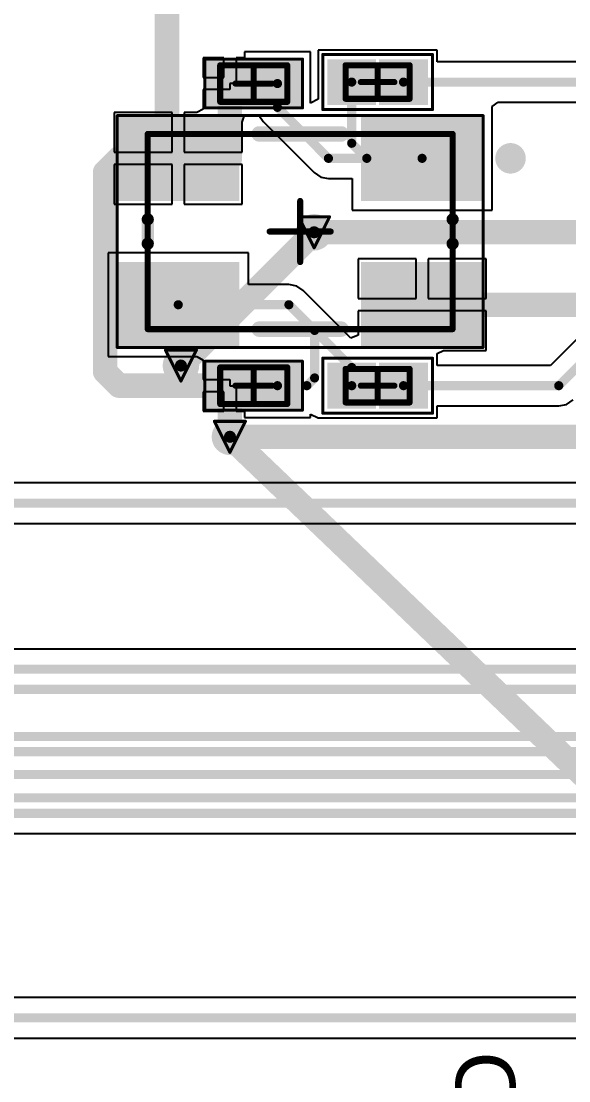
# Model space of a CAD drawing. Header units: millimetres. Extents: x 9.6 to 105, y 7.6 to 66.9.
# Drawn here: x 42.29 to 51.27, y 28.1 to 45.47 of the extents above; entities that cross this region are included whole.
import ezdxf

# ---------------------------------------------------------------- set-up
doc = ezdxf.new("R2010")
doc.units = ezdxf.units.MM
for name, color, linetype in [('BottomLayer', 5, 'Continuous'), ('BottomOverlay', 54, 'Continuous'), ('BottomSolder', 6, 'Continuous'), ('DrillDrawing', 1, 'Continuous'), ('Mechanical13', 56, 'Continuous'), ('Mechanical15', 56, 'Continuous'), ('TopLayer', 1, 'Continuous'), ('TopOverlay', 2, 'Continuous'), ('TopPaste', 8, 'Continuous'), ('TopSolder', 216, 'Continuous'), ('ViaHoleLayer', 16, 'Continuous')]:
    doc.layers.add(name, color=color, linetype=linetype)
doc.styles.add('Arial', font='arial.ttf', dxfattribs={"height": 0.2})

msp = doc.modelspace()

# ---------------------------------------------------------------- hatches: boundary and pattern name
at = {"layer": 'BottomLayer'}
h = msp.add_hatch(color=5, dxfattribs=at)
edge = h.paths.add_edge_path()
edge.add_arc((47.092, 42.012), 0.2, 0, 360)
h = msp.add_hatch(color=5, dxfattribs=at)
edge = h.paths.add_edge_path()
edge.add_arc((44.907, 39.827), 0.2, 0, 360)
h = msp.add_hatch(color=5, dxfattribs=at)
edge = h.paths.add_edge_path()
edge.add_arc((45.711, 38.659), 0.2, 0, 360)
at = {"layer": 'BottomSolder'}
h = msp.add_hatch(color=6, dxfattribs=at)
edge = h.paths.add_edge_path()
edge.add_arc((47.092, 42.012), 0.3, 0, 360)
h = msp.add_hatch(color=6, dxfattribs=at)
edge = h.paths.add_edge_path()
edge.add_arc((44.907, 39.827), 0.3, 0, 360)
h = msp.add_hatch(color=6, dxfattribs=at)
edge = h.paths.add_edge_path()
edge.add_arc((45.711, 38.659), 0.3, 0, 360)
at = {"layer": 'TopLayer'}
for points in [[(45.421, 44.18), (45.421, 44.72), (46.001, 44.72), (46.001, 44.18)], [(46.201, 44.18), (46.201, 44.72), (46.781, 44.72), (46.781, 44.18)], [(47.408, 44.199), (47.408, 44.749), (48.008, 44.749), (48.008, 44.199)], [(48.258, 44.199), (48.258, 44.749), (48.858, 44.749), (48.858, 44.199)], [(43.963, 43.824), (45.763, 43.824), (45.763, 42.624), (43.963, 42.624)], [(47.963, 43.824), (49.763, 43.824), (49.763, 42.624), (47.963, 42.624)], [(43.963, 41.424), (45.763, 41.424), (45.763, 40.224), (43.963, 40.224)], [(47.963, 41.424), (49.763, 41.424), (49.763, 40.224), (47.963, 40.224)], [(46.001, 39.767), (46.001, 39.227), (45.421, 39.227), (45.421, 39.767)], [(46.781, 39.767), (46.781, 39.227), (46.201, 39.227), (46.201, 39.767)], [(47.408, 39.222), (47.408, 39.772), (48.008, 39.772), (48.008, 39.222)], [(48.258, 39.222), (48.258, 39.772), (48.858, 39.772), (48.858, 39.222)]]:
    msp.add_hatch(color=1, dxfattribs=at).paths.add_polyline_path(points)
h = msp.add_hatch(color=1, dxfattribs=at)
edge = h.paths.add_edge_path()
edge.add_arc((47.092, 42.012), 0.2, 0, 360)
h = msp.add_hatch(color=1, dxfattribs=at)
edge = h.paths.add_edge_path()
edge.add_arc((44.907, 39.827), 0.2, 0, 360)
h = msp.add_hatch(color=1, dxfattribs=at)
edge = h.paths.add_edge_path()
edge.add_arc((45.711, 38.659), 0.2, 0, 360)
at = {"layer": 'TopPaste'}
for points in [[(45.471, 44.23), (45.471, 44.67), (45.951, 44.67), (45.951, 44.23)], [(46.251, 44.23), (46.251, 44.67), (46.731, 44.67), (46.731, 44.23)], [(47.458, 44.249), (47.458, 44.699), (47.958, 44.699), (47.958, 44.249)], [(48.308, 44.249), (48.308, 44.699), (48.808, 44.699), (48.808, 44.249)], [(44.013, 43.774), (45.713, 43.774), (45.713, 42.674), (44.013, 42.674)], [(48.013, 43.774), (49.713, 43.774), (49.713, 42.674), (48.013, 42.674)], [(44.013, 41.374), (45.713, 41.374), (45.713, 40.274), (44.013, 40.274)], [(48.013, 41.374), (49.713, 41.374), (49.713, 40.274), (48.013, 40.274)], [(45.951, 39.717), (45.951, 39.277), (45.471, 39.277), (45.471, 39.717)], [(46.731, 39.717), (46.731, 39.277), (46.251, 39.277), (46.251, 39.717)], [(47.458, 39.272), (47.458, 39.722), (47.958, 39.722), (47.958, 39.272)], [(48.308, 39.272), (48.308, 39.722), (48.808, 39.722), (48.808, 39.272)]]:
    msp.add_hatch(color=8, dxfattribs=at).paths.add_polyline_path(points)
at = {"layer": 'TopSolder'}
for points in [[(45.321, 44.08), (45.321, 44.82), (46.101, 44.82), (46.101, 44.08)], [(46.101, 44.08), (46.101, 44.82), (46.881, 44.82), (46.881, 44.08)], [(47.308, 44.099), (47.308, 44.849), (48.108, 44.849), (48.108, 44.099)], [(48.158, 44.099), (48.158, 44.849), (48.958, 44.849), (48.958, 44.099)], [(43.863, 43.924), (45.863, 43.924), (45.863, 42.524), (43.863, 42.524)], [(47.863, 43.924), (49.863, 43.924), (49.863, 42.524), (47.863, 42.524)], [(43.863, 41.524), (45.863, 41.524), (45.863, 40.124), (43.863, 40.124)], [(47.863, 41.524), (49.863, 41.524), (49.863, 40.124), (47.863, 40.124)], [(46.101, 39.867), (46.101, 39.127), (45.321, 39.127), (45.321, 39.867)], [(46.881, 39.867), (46.881, 39.127), (46.101, 39.127), (46.101, 39.867)], [(47.308, 39.122), (47.308, 39.872), (48.108, 39.872), (48.108, 39.122)], [(48.158, 39.122), (48.158, 39.872), (48.958, 39.872), (48.958, 39.122)]]:
    msp.add_hatch(color=216, dxfattribs=at).paths.add_polyline_path(points)
h = msp.add_hatch(color=216, dxfattribs=at)
edge = h.paths.add_edge_path()
edge.add_arc((47.092, 42.012), 0.3, 0, 360)
h = msp.add_hatch(color=216, dxfattribs=at)
edge = h.paths.add_edge_path()
edge.add_arc((44.907, 39.827), 0.3, 0, 360)
h = msp.add_hatch(color=216, dxfattribs=at)
edge = h.paths.add_edge_path()
edge.add_arc((45.711, 38.659), 0.3, 0, 360)
at = {"layer": 'ViaHoleLayer'}
h = msp.add_hatch(color=16, dxfattribs=at)
edge = h.paths.add_edge_path()
edge.add_arc((47.092, 42.012), 0.1, 0, 360)
h = msp.add_hatch(color=16, dxfattribs=at)
edge = h.paths.add_edge_path()
edge.add_arc((44.907, 39.827), 0.1, 0, 360)
h = msp.add_hatch(color=16, dxfattribs=at)
edge = h.paths.add_edge_path()
edge.add_arc((45.711, 38.659), 0.1, 0, 360)

# ---------------------------------------------------------------- linework, layer by layer
at = {"layer": 'BottomLayer'}
for p, q in [((54.884, 37.902), (38.088, 37.902)), ((38.088, 37.24), (55.006, 37.24)), ((53.127, 35.18), (23.978, 35.18)), ((41.769, 32.155), (53.923, 32.155)), ((51.399, 29.465), (32.242, 29.465)), ((32.242, 28.802), (51.537, 28.802))]:
    msp.add_line(p, q, dxfattribs=at)
for points, const_width in [([(44.907, 39.827), (47.092, 42.012)], 0.4), ([(45.711, 38.659), (55.578, 38.659)], 0.4), ([(37.774, 37.571), (55.021, 37.571)], 0.15), ([(23.978, 34.849), (53.264, 34.849)], 0.15), ([(24.384, 34.519), (53.289, 34.519)], 0.15), ([(24.308, 33.747), (53.077, 33.747)], 0.15), ([(31.471, 33.497), (53.359, 33.497)], 0.15), ([(31.928, 33.122), (54.61, 33.122)], 0.15), ([(26.791, 32.741), (66.413, 32.741)], 0.15), ([(41.539, 32.487), (66.777, 32.487)], 0.15), ([(31.928, 29.134), (51.537, 29.134)], 0.15)]:
    msp.add_lwpolyline(points, dxfattribs=dict(at, const_width=const_width))
at = {"layer": 'BottomLayer', "const_width": 0.2}
for points in [[(46.992, 42.012, 1), (47.192, 42.012, 1)], [(44.807, 39.827, 1), (45.007, 39.827, 1)], [(45.611, 38.659, 1), (45.811, 38.659, 1)]]:
    msp.add_lwpolyline(points, format="xyb", close=True, dxfattribs=at)
at = {"layer": 'DrillDrawing', "const_width": 0.0508}
for points in [[(46.838, 42.266), (47.346, 42.266)], [(46.838, 42.266), (47.092, 41.758)], [(47.092, 41.758), (47.346, 42.266)], [(44.653, 40.081), (45.161, 40.081)], [(44.653, 40.081), (44.907, 39.573)], [(44.907, 39.573), (45.161, 40.081)], [(45.457, 38.913), (45.965, 38.913)], [(45.457, 38.913), (45.711, 38.405)], [(45.711, 38.405), (45.965, 38.913)]]:
    msp.add_lwpolyline(points, dxfattribs=at)
at = {"layer": 'DrillDrawing', "const_width": 0.0254}
for points in [[(46.825, 42.266, 1), (46.85, 42.266, 1)], [(46.825, 42.266, 1), (46.85, 42.266, 1)], [(47.333, 42.266, 1), (47.358, 42.266, 1)], [(47.333, 42.266, 1), (47.358, 42.266, 1)], [(47.079, 41.758, 1), (47.104, 41.758, 1)], [(47.079, 41.758, 1), (47.104, 41.758, 1)], [(44.641, 40.081, 1), (44.666, 40.081, 1)], [(44.641, 40.081, 1), (44.666, 40.081, 1)], [(45.148, 40.081, 1), (45.174, 40.081, 1)], [(45.148, 40.081, 1), (45.174, 40.081, 1)], [(44.895, 39.573, 1), (44.92, 39.573, 1)], [(44.895, 39.573, 1), (44.92, 39.573, 1)], [(45.444, 38.913, 1), (45.47, 38.913, 1)], [(45.444, 38.913, 1), (45.47, 38.913, 1)], [(45.952, 38.913, 1), (45.978, 38.913, 1)], [(45.952, 38.913, 1), (45.978, 38.913, 1)], [(45.698, 38.405, 1), (45.724, 38.405, 1)], [(45.698, 38.405, 1), (45.724, 38.405, 1)]]:
    msp.add_lwpolyline(points, format="xyb", close=True, dxfattribs=at)
at = {"layer": 'Mechanical13', "const_width": 0.1}
for points in [[(45.551, 44.15), (45.551, 44.75)], [(45.551, 44.75), (46.651, 44.75)], [(46.651, 44.15), (46.651, 44.75)], [(47.608, 44.2), (47.608, 44.75)], [(47.608, 44.75), (48.658, 44.75)], [(48.658, 44.2), (48.658, 44.75)], [(45.551, 44.15), (46.651, 44.15)], [(47.608, 44.2), (48.658, 44.2)], [(44.363, 40.424), (44.363, 43.624)], [(44.363, 43.624), (49.363, 43.624)], [(49.363, 40.424), (49.363, 43.624)], [(44.363, 40.424), (49.363, 40.424)], [(45.551, 39.797), (46.651, 39.797)], [(45.551, 39.197), (45.551, 39.797)], [(46.651, 39.197), (46.651, 39.797)], [(47.608, 39.222), (47.608, 39.772)], [(47.608, 39.772), (48.658, 39.772)], [(48.658, 39.222), (48.658, 39.772)], [(47.608, 39.222), (48.658, 39.222)], [(45.551, 39.197), (46.651, 39.197)]]:
    msp.add_lwpolyline(points, dxfattribs=at)
at = {"layer": 'Mechanical13', "const_width": 0.05}
for points in [[(45.526, 44.75, 1), (45.576, 44.75, 1)], [(45.526, 44.75, 1), (45.576, 44.75, 1)], [(46.626, 44.75, 1), (46.676, 44.75, 1)], [(46.626, 44.75, 1), (46.676, 44.75, 1)], [(47.583, 44.75, 1), (47.633, 44.75, 1)], [(47.583, 44.75, 1), (47.633, 44.75, 1)], [(48.633, 44.75, 1), (48.683, 44.75, 1)], [(48.633, 44.75, 1), (48.683, 44.75, 1)], [(45.526, 44.15, 1), (45.576, 44.15, 1)], [(45.526, 44.15, 1), (45.576, 44.15, 1)], [(46.626, 44.15, 1), (46.676, 44.15, 1)], [(46.626, 44.15, 1), (46.676, 44.15, 1)], [(47.583, 44.2, 1), (47.633, 44.2, 1)], [(47.583, 44.2, 1), (47.633, 44.2, 1)], [(48.633, 44.2, 1), (48.683, 44.2, 1)], [(48.633, 44.2, 1), (48.683, 44.2, 1)], [(44.338, 43.624, 1), (44.388, 43.624, 1)], [(44.338, 43.624, 1), (44.388, 43.624, 1)], [(49.338, 43.624, 1), (49.388, 43.624, 1)], [(49.338, 43.624, 1), (49.388, 43.624, 1)], [(44.338, 40.424, 1), (44.388, 40.424, 1)], [(44.338, 40.424, 1), (44.388, 40.424, 1)], [(49.338, 40.424, 1), (49.388, 40.424, 1)], [(49.338, 40.424, 1), (49.388, 40.424, 1)], [(45.526, 39.797, 1), (45.576, 39.797, 1)], [(45.526, 39.797, 1), (45.576, 39.797, 1)], [(46.626, 39.797, 1), (46.676, 39.797, 1)], [(46.626, 39.797, 1), (46.676, 39.797, 1)], [(47.583, 39.772, 1), (47.633, 39.772, 1)], [(47.583, 39.772, 1), (47.633, 39.772, 1)], [(48.633, 39.772, 1), (48.683, 39.772, 1)], [(48.633, 39.772, 1), (48.683, 39.772, 1)], [(47.583, 39.222, 1), (47.633, 39.222, 1)], [(47.583, 39.222, 1), (47.633, 39.222, 1)], [(48.633, 39.222, 1), (48.683, 39.222, 1)], [(48.633, 39.222, 1), (48.683, 39.222, 1)], [(45.526, 39.197, 1), (45.576, 39.197, 1)], [(45.526, 39.197, 1), (45.576, 39.197, 1)], [(46.626, 39.197, 1), (46.676, 39.197, 1)], [(46.626, 39.197, 1), (46.676, 39.197, 1)]]:
    msp.add_lwpolyline(points, format="xyb", close=True, dxfattribs=at)
at = {"layer": 'Mechanical15'}
for points, const_width in [([(45.301, 44.05), (45.301, 44.85)], 0.05), ([(45.301, 44.85), (46.901, 44.85)], 0.05), ([(46.901, 44.05), (46.901, 44.85)], 0.05), ([(47.233, 44.024), (47.233, 44.925)], 0.05), ([(47.233, 44.925), (49.033, 44.925)], 0.05), ([(49.033, 44.024), (49.033, 44.925)], 0.05), ([(46.101, 44.15), (46.101, 44.75)], 0.1), ([(48.133, 44.2), (48.133, 44.75)], 0.1), ([(45.801, 44.45), (46.401, 44.45)], 0.1), ([(47.858, 44.474), (48.408, 44.474)], 0.1), ([(43.863, 40.124), (43.863, 43.924)], 0.05), ([(43.863, 43.924), (49.863, 43.924)], 0.05), ([(45.301, 44.05), (46.901, 44.05)], 0.05), ([(47.233, 44.024), (49.033, 44.024)], 0.05), ([(49.863, 40.124), (49.863, 43.924)], 0.05), ([(46.863, 41.524), (46.863, 42.524)], 0.1), ([(46.363, 42.024), (47.363, 42.024)], 0.1), ([(43.863, 40.124), (49.863, 40.124)], 0.05), ([(47.233, 39.047), (47.233, 39.947)], 0.05), ([(47.233, 39.947), (49.033, 39.947)], 0.05), ([(49.033, 39.047), (49.033, 39.947)], 0.05), ([(45.301, 39.897), (46.901, 39.897)], 0.05), ([(45.301, 39.097), (45.301, 39.897)], 0.05), ([(46.101, 39.197), (46.101, 39.797)], 0.1), ([(46.901, 39.097), (46.901, 39.897)], 0.05), ([(48.133, 39.222), (48.133, 39.772)], 0.1), ([(45.801, 39.497), (46.401, 39.497)], 0.1), ([(47.858, 39.497), (48.408, 39.497)], 0.1), ([(45.301, 39.097), (46.901, 39.097)], 0.05), ([(47.233, 39.047), (49.033, 39.047)], 0.05)]:
    msp.add_lwpolyline(points, dxfattribs=dict(at, const_width=const_width))
for points, const_width in [([(45.289, 44.85, 1), (45.314, 44.85, 1)], 0.025), ([(45.289, 44.85, 1), (45.314, 44.85, 1)], 0.025), ([(46.888, 44.85, 1), (46.913, 44.85, 1)], 0.025), ([(46.888, 44.85, 1), (46.913, 44.85, 1)], 0.025), ([(47.22, 44.925, 1), (47.245, 44.925, 1)], 0.025), ([(47.22, 44.925, 1), (47.245, 44.925, 1)], 0.025), ([(49.021, 44.925, 1), (49.046, 44.925, 1)], 0.025), ([(49.021, 44.925, 1), (49.046, 44.925, 1)], 0.025), ([(46.076, 44.75, 1), (46.126, 44.75, 1)], 0.05), ([(48.108, 44.75, 1), (48.158, 44.75, 1)], 0.05), ([(45.776, 44.45, 1), (45.826, 44.45, 1)], 0.05), ([(46.376, 44.45, 1), (46.426, 44.45, 1)], 0.05), ([(47.833, 44.474, 1), (47.883, 44.474, 1)], 0.05), ([(48.383, 44.474, 1), (48.433, 44.474, 1)], 0.05), ([(46.076, 44.15, 1), (46.126, 44.15, 1)], 0.05), ([(48.108, 44.2, 1), (48.158, 44.2, 1)], 0.05), ([(43.851, 43.924, 1), (43.876, 43.924, 1)], 0.025), ([(43.851, 43.924, 1), (43.876, 43.924, 1)], 0.025), ([(45.289, 44.05, 1), (45.314, 44.05, 1)], 0.025), ([(45.289, 44.05, 1), (45.314, 44.05, 1)], 0.025), ([(46.888, 44.05, 1), (46.913, 44.05, 1)], 0.025), ([(46.888, 44.05, 1), (46.913, 44.05, 1)], 0.025), ([(47.22, 44.024, 1), (47.245, 44.024, 1)], 0.025), ([(47.22, 44.024, 1), (47.245, 44.024, 1)], 0.025), ([(49.021, 44.024, 1), (49.046, 44.024, 1)], 0.025), ([(49.021, 44.024, 1), (49.046, 44.024, 1)], 0.025), ([(49.85, 43.924, 1), (49.875, 43.924, 1)], 0.025), ([(49.85, 43.924, 1), (49.875, 43.924, 1)], 0.025), ([(46.838, 42.524, 1), (46.888, 42.524, 1)], 0.05), ([(46.338, 42.024, 1), (46.388, 42.024, 1)], 0.05), ([(47.338, 42.024, 1), (47.388, 42.024, 1)], 0.05), ([(46.838, 41.524, 1), (46.888, 41.524, 1)], 0.05), ([(43.851, 40.124, 1), (43.876, 40.124, 1)], 0.025), ([(43.851, 40.124, 1), (43.876, 40.124, 1)], 0.025), ([(49.85, 40.124, 1), (49.875, 40.124, 1)], 0.025), ([(49.85, 40.124, 1), (49.875, 40.124, 1)], 0.025), ([(47.22, 39.947, 1), (47.245, 39.947, 1)], 0.025), ([(47.22, 39.947, 1), (47.245, 39.947, 1)], 0.025), ([(49.021, 39.947, 1), (49.046, 39.947, 1)], 0.025), ([(49.021, 39.947, 1), (49.046, 39.947, 1)], 0.025), ([(45.289, 39.897, 1), (45.314, 39.897, 1)], 0.025), ([(45.289, 39.897, 1), (45.314, 39.897, 1)], 0.025), ([(46.076, 39.797, 1), (46.126, 39.797, 1)], 0.05), ([(46.888, 39.897, 1), (46.913, 39.897, 1)], 0.025), ([(46.888, 39.897, 1), (46.913, 39.897, 1)], 0.025), ([(48.108, 39.772, 1), (48.158, 39.772, 1)], 0.05), ([(45.776, 39.497, 1), (45.826, 39.497, 1)], 0.05), ([(46.376, 39.497, 1), (46.426, 39.497, 1)], 0.05), ([(47.833, 39.497, 1), (47.883, 39.497, 1)], 0.05), ([(48.383, 39.497, 1), (48.433, 39.497, 1)], 0.05), ([(48.108, 39.222, 1), (48.158, 39.222, 1)], 0.05), ([(45.289, 39.097, 1), (45.314, 39.097, 1)], 0.025), ([(45.289, 39.097, 1), (45.314, 39.097, 1)], 0.025), ([(46.076, 39.197, 1), (46.126, 39.197, 1)], 0.05), ([(46.888, 39.097, 1), (46.913, 39.097, 1)], 0.025), ([(46.888, 39.097, 1), (46.913, 39.097, 1)], 0.025), ([(47.22, 39.047, 1), (47.245, 39.047, 1)], 0.025), ([(47.22, 39.047, 1), (47.245, 39.047, 1)], 0.025), ([(49.021, 39.047, 1), (49.046, 39.047, 1)], 0.025), ([(49.021, 39.047, 1), (49.046, 39.047, 1)], 0.025)]:
    msp.add_lwpolyline(points, format="xyb", close=True, dxfattribs=dict(at, const_width=const_width))
at = {"layer": 'TopLayer'}
for p, q in [((49.108, 44.999), (47.158, 44.999)), ((47.158, 44.999), (47.158, 44.194)), ((49.108, 44.806), (49.108, 44.999)), ((45.611, 44.87), (45.271, 44.87)), ((45.271, 44.87), (45.271, 44.55)), ((45.611, 44.55), (45.611, 44.87)), ((45.951, 44.87), (45.811, 44.87)), ((45.811, 44.87), (45.811, 44.45)), ((47.031, 44.97), (45.951, 44.97)), ((45.951, 44.97), (45.951, 44.87)), ((47.031, 44.126), (47.031, 44.97)), ((51.451, 44.806), (49.108, 44.806)), ((45.271, 44.55), (45.611, 44.55)), ((45.711, 44.35), (45.271, 44.35)), ((45.271, 44.35), (45.271, 44.03)), ((45.811, 44.45), (45.711, 44.45)), ((45.711, 44.45), (45.711, 44.35)), ((47.158, 44.194), (47.031, 44.126)), ((47.031, 44.126), (47.031, 44.126)), ((50.013, 44.074), (50.111, 44.143)), ((50.111, 44.143), (51.451, 44.143)), ((44.763, 43.974), (43.813, 43.974)), ((43.813, 43.974), (43.813, 43.324)), ((44.763, 43.324), (44.763, 43.974)), ((45.167, 43.974), (44.963, 43.974)), ((44.963, 43.974), (44.963, 43.324)), ((45.271, 44.03), (45.167, 43.974)), ((50.013, 42.374), (50.013, 44.074)), ((45.913, 43.819), (45.951, 43.93)), ((45.913, 43.324), (45.913, 43.819)), ((45.951, 43.93), (46.187, 43.93)), ((46.187, 43.93), (46.257, 43.826)), ((46.257, 43.826), (47.092, 42.99)), ((43.813, 43.324), (44.763, 43.324)), ((44.963, 43.324), (45.913, 43.324)), ((44.763, 43.124), (43.813, 43.124)), ((43.813, 43.124), (43.813, 42.474)), ((44.763, 42.474), (44.763, 43.124)), ((45.913, 43.124), (44.963, 43.124)), ((44.963, 43.124), (44.963, 42.474)), ((45.913, 42.474), (45.913, 43.124)), ((47.092, 42.99), (47.2, 42.918)), ((47.2, 42.918), (47.327, 42.893)), ((47.327, 42.893), (47.713, 42.893)), ((47.713, 42.893), (47.713, 42.374)), ((43.813, 42.474), (44.763, 42.474)), ((44.963, 42.474), (45.913, 42.474)), ((47.713, 42.374), (50.013, 42.374)), ((46.013, 41.674), (43.713, 41.674)), ((43.713, 41.674), (43.713, 39.974)), ((46.013, 41.156), (46.013, 41.674)), ((48.763, 41.574), (47.813, 41.574)), ((47.813, 41.574), (47.813, 40.924)), ((48.763, 40.924), (48.763, 41.574)), ((49.913, 41.574), (48.963, 41.574)), ((48.963, 41.574), (48.963, 40.924)), ((49.913, 40.924), (49.913, 41.574)), ((52.655, 41.516), (50.968, 39.828)), ((46.679, 41.156), (46.013, 41.156)), ((46.806, 41.13), (46.679, 41.156)), ((46.913, 41.059), (46.806, 41.13)), ((47.334, 40.638), (46.913, 41.059)), ((47.813, 40.924), (48.763, 40.924)), ((48.963, 40.924), (49.913, 40.924)), ((49.913, 40.724), (47.813, 40.724)), ((47.813, 40.724), (47.813, 40.325)), ((49.913, 40.074), (49.913, 40.724)), ((47.696, 40.276), (47.334, 40.638)), ((47.334, 40.638), (47.334, 40.638)), ((47.813, 40.325), (47.696, 40.276)), ((43.713, 39.974), (45.168, 39.974)), ((45.168, 39.974), (45.271, 39.917)), ((49.108, 40.022), (49.213, 40.074)), ((49.108, 39.828), (49.108, 40.022)), ((49.213, 40.074), (49.913, 40.074)), ((45.271, 39.917), (45.271, 39.597)), ((50.968, 39.828), (49.108, 39.828)), ((45.271, 39.597), (45.711, 39.597)), ((45.711, 39.597), (45.711, 39.497)), ((45.711, 39.497), (45.811, 39.497)), ((45.811, 39.497), (45.811, 39.077)), ((45.611, 39.397), (45.271, 39.397)), ((45.271, 39.397), (45.271, 39.077)), ((45.611, 39.077), (45.611, 39.397)), ((51.232, 39.191), (51.339, 39.263)), ((49.108, 38.972), (49.108, 39.166)), ((49.108, 39.166), (51.105, 39.166)), ((51.105, 39.166), (51.232, 39.191)), ((45.271, 39.077), (45.611, 39.077)), ((45.811, 39.077), (45.951, 39.077)), ((45.951, 39.077), (45.951, 38.977)), ((45.951, 38.977), (47.031, 38.977)), ((47.031, 38.977), (47.031, 39.028)), ((47.031, 39.028), (47.031, 39.028)), ((47.031, 39.028), (47.158, 38.972)), ((47.158, 38.972), (47.158, 38.972)), ((47.158, 38.972), (49.108, 38.972))]:
    msp.add_line(p, q, dxfattribs=at)
for points, const_width in [([(44.679, 43.224), (44.679, 46.99)], 0.4), ([(45.711, 43.224), (45.711, 44.45)], 0.4), ([(46.491, 44.06), (46.491, 44.45)], 0.15), ([(47.708, 43.471), (47.708, 44.474)], 0.15), ([(48.558, 44.474), (51.765, 44.474)], 0.15), ([(46.491, 44.06), (47.327, 43.224)], 0.15), ([(47.708, 43.471), (47.955, 43.224)], 0.15), ([(43.663, 42.996), (43.891, 43.224)], 0.4), ([(43.891, 43.224), (44.863, 43.224)], 0.4), ([(44.863, 43.224), (45.711, 43.224)], 0.4), ([(47.327, 43.224), (47.955, 43.224)], 0.15), ([(47.955, 43.224), (48.863, 43.224)], 0.15), ([(43.663, 39.726), (43.663, 42.996)], 0.4), ([(47.092, 42.012), (52.699, 42.012)], 0.4), ([(51.105, 39.497), (53.111, 41.504)], 0.15), ([(48.863, 40.824), (51.511, 40.824)], 0.4), ([(44.863, 40.824), (46.679, 40.824)], 0.15), ([(46.679, 40.824), (47.1, 40.403)], 0.15), ([(47.1, 39.624), (47.1, 40.403)], 0.15), ([(47.1, 40.403), (47.708, 39.795)], 0.15), ([(44.907, 39.7), (44.907, 39.827)], 0.4), ([(43.663, 39.726), (43.891, 39.497)], 0.4), ([(44.907, 39.7), (45.11, 39.497)], 0.4), ([(47.708, 39.497), (47.708, 39.795)], 0.15), ([(43.891, 39.497), (45.11, 39.497)], 0.4), ([(45.11, 39.497), (45.711, 39.497)], 0.4), ([(45.711, 38.659), (45.711, 39.497)], 0.4), ([(46.973, 39.497), (47.1, 39.624)], 0.15), ([(46.491, 39.497), (46.973, 39.497)], 0.15), ([(48.558, 39.497), (51.105, 39.497)], 0.15), ([(45.711, 38.659), (52.298, 32.351)], 0.4)]:
    msp.add_lwpolyline(points, dxfattribs=dict(at, const_width=const_width))
for points, const_width in [([(45.611, 44.45, 1), (45.811, 44.45, 1)], 0.2), ([(46.453, 44.45, 1), (46.528, 44.45, 1)], 0.075), ([(47.671, 44.474, 1), (47.746, 44.474, 1)], 0.075), ([(48.52, 44.474, 1), (48.595, 44.474, 1)], 0.075), ([(46.453, 44.06, 1), (46.528, 44.06, 1)], 0.075), ([(46.453, 44.06, 1), (46.528, 44.06, 1)], 0.075), ([(47.671, 43.471, 1), (47.746, 43.471, 1)], 0.075), ([(47.671, 43.471, 1), (47.746, 43.471, 1)], 0.075), ([(43.791, 43.224, 1), (43.991, 43.224, 1)], 0.2), ([(43.791, 43.224, 1), (43.991, 43.224, 1)], 0.2), ([(44.579, 43.224, 1), (44.779, 43.224, 1)], 0.2), ([(44.763, 43.224, 1), (44.963, 43.224, 1)], 0.2), ([(44.763, 43.224, 1), (44.963, 43.224, 1)], 0.2), ([(45.611, 43.224, 1), (45.811, 43.224, 1)], 0.2), ([(45.611, 43.224, 1), (45.811, 43.224, 1)], 0.2), ([(47.289, 43.224, 1), (47.364, 43.224, 1)], 0.075), ([(47.289, 43.224, 1), (47.364, 43.224, 1)], 0.075), ([(47.918, 43.224, 1), (47.993, 43.224, 1)], 0.075), ([(47.918, 43.224, 1), (47.993, 43.224, 1)], 0.075), ([(47.918, 43.224, 1), (47.993, 43.224, 1)], 0.075), ([(48.825, 43.224, 1), (48.9, 43.224, 1)], 0.075), ([(43.563, 42.996, 1), (43.763, 42.996, 1)], 0.2), ([(43.563, 42.996, 1), (43.763, 42.996, 1)], 0.2), ([(46.992, 42.012, 1), (47.192, 42.012, 1)], 0.2), ([(48.763, 40.824, 1), (48.963, 40.824, 1)], 0.2), ([(44.826, 40.824, 1), (44.901, 40.824, 1)], 0.075), ([(46.641, 40.824, 1), (46.716, 40.824, 1)], 0.075), ([(46.641, 40.824, 1), (46.716, 40.824, 1)], 0.075), ([(47.062, 40.403, 1), (47.137, 40.403, 1)], 0.075), ([(47.062, 40.403, 1), (47.137, 40.403, 1)], 0.075), ([(47.062, 40.403, 1), (47.137, 40.403, 1)], 0.075), ([(44.807, 39.827, 1), (45.007, 39.827, 1)], 0.2), ([(43.563, 39.726, 1), (43.763, 39.726, 1)], 0.2), ([(43.563, 39.726, 1), (43.763, 39.726, 1)], 0.2), ([(44.807, 39.7, 1), (45.007, 39.7, 1)], 0.2), ([(44.807, 39.7, 1), (45.007, 39.7, 1)], 0.2), ([(47.671, 39.795, 1), (47.746, 39.795, 1)], 0.075), ([(47.671, 39.795, 1), (47.746, 39.795, 1)], 0.075), ([(43.791, 39.497, 1), (43.991, 39.497, 1)], 0.2), ([(43.791, 39.497, 1), (43.991, 39.497, 1)], 0.2), ([(45.01, 39.497, 1), (45.21, 39.497, 1)], 0.2), ([(45.01, 39.497, 1), (45.21, 39.497, 1)], 0.2), ([(45.01, 39.497, 1), (45.21, 39.497, 1)], 0.2), ([(45.611, 39.497, 1), (45.811, 39.497, 1)], 0.2), ([(45.611, 39.497, 1), (45.811, 39.497, 1)], 0.2), ([(47.062, 39.624, 1), (47.137, 39.624, 1)], 0.075), ([(47.062, 39.624, 1), (47.137, 39.624, 1)], 0.075), ([(46.453, 39.497, 1), (46.528, 39.497, 1)], 0.075), ([(46.935, 39.497, 1), (47.01, 39.497, 1)], 0.075), ([(46.935, 39.497, 1), (47.01, 39.497, 1)], 0.075), ([(47.671, 39.497, 1), (47.746, 39.497, 1)], 0.075), ([(48.52, 39.497, 1), (48.595, 39.497, 1)], 0.075), ([(51.067, 39.497, 1), (51.142, 39.497, 1)], 0.075), ([(51.067, 39.497, 1), (51.142, 39.497, 1)], 0.075), ([(45.611, 38.659, 1), (45.811, 38.659, 1)], 0.2), ([(45.611, 38.659, 1), (45.811, 38.659, 1)], 0.2)]:
    msp.add_lwpolyline(points, format="xyb", close=True, dxfattribs=dict(at, const_width=const_width))
at = {"layer": 'TopOverlay'}
for points, const_width in [([(46.19, 43.624), (47.536, 43.624)], 0.254), ([(44.363, 41.824), (44.363, 42.224)], 0.2), ([(49.363, 41.824), (49.363, 42.224)], 0.2), ([(46.19, 40.424), (47.536, 40.424)], 0.254)]:
    msp.add_lwpolyline(points, dxfattribs=dict(at, const_width=const_width))
for points, const_width in [([(46.127, 43.624, 1), (46.254, 43.624, 1)], 0.127), ([(47.472, 43.624, 1), (47.599, 43.624, 1)], 0.127), ([(50.438, 43.224, 1), (50.188, 43.224, 1)], 0.25), ([(50.126, 43.224, 1), (50.25, 43.224, 1)], 0.125), ([(50.376, 43.224, 1), (50.501, 43.224, 1)], 0.125), ([(44.313, 42.224, 1), (44.413, 42.224, 1)], 0.1), ([(49.313, 42.224, 1), (49.413, 42.224, 1)], 0.1), ([(44.313, 41.824, 1), (44.413, 41.824, 1)], 0.1), ([(49.313, 41.824, 1), (49.413, 41.824, 1)], 0.1), ([(46.127, 40.424, 1), (46.254, 40.424, 1)], 0.127), ([(47.472, 40.424, 1), (47.599, 40.424, 1)], 0.127)]:
    msp.add_lwpolyline(points, format="xyb", close=True, dxfattribs=dict(at, const_width=const_width))

# ---------------------------------------------------------------- texts
at = {"layer": 'BottomOverlay', "style": 'Arial', "text_generation_flag": 2}
msp.add_text('CMD', height=1, rotation=270, dxfattribs=at).set_placement((49.403, 25.4))

doc.saveas('drawing.dxf')
